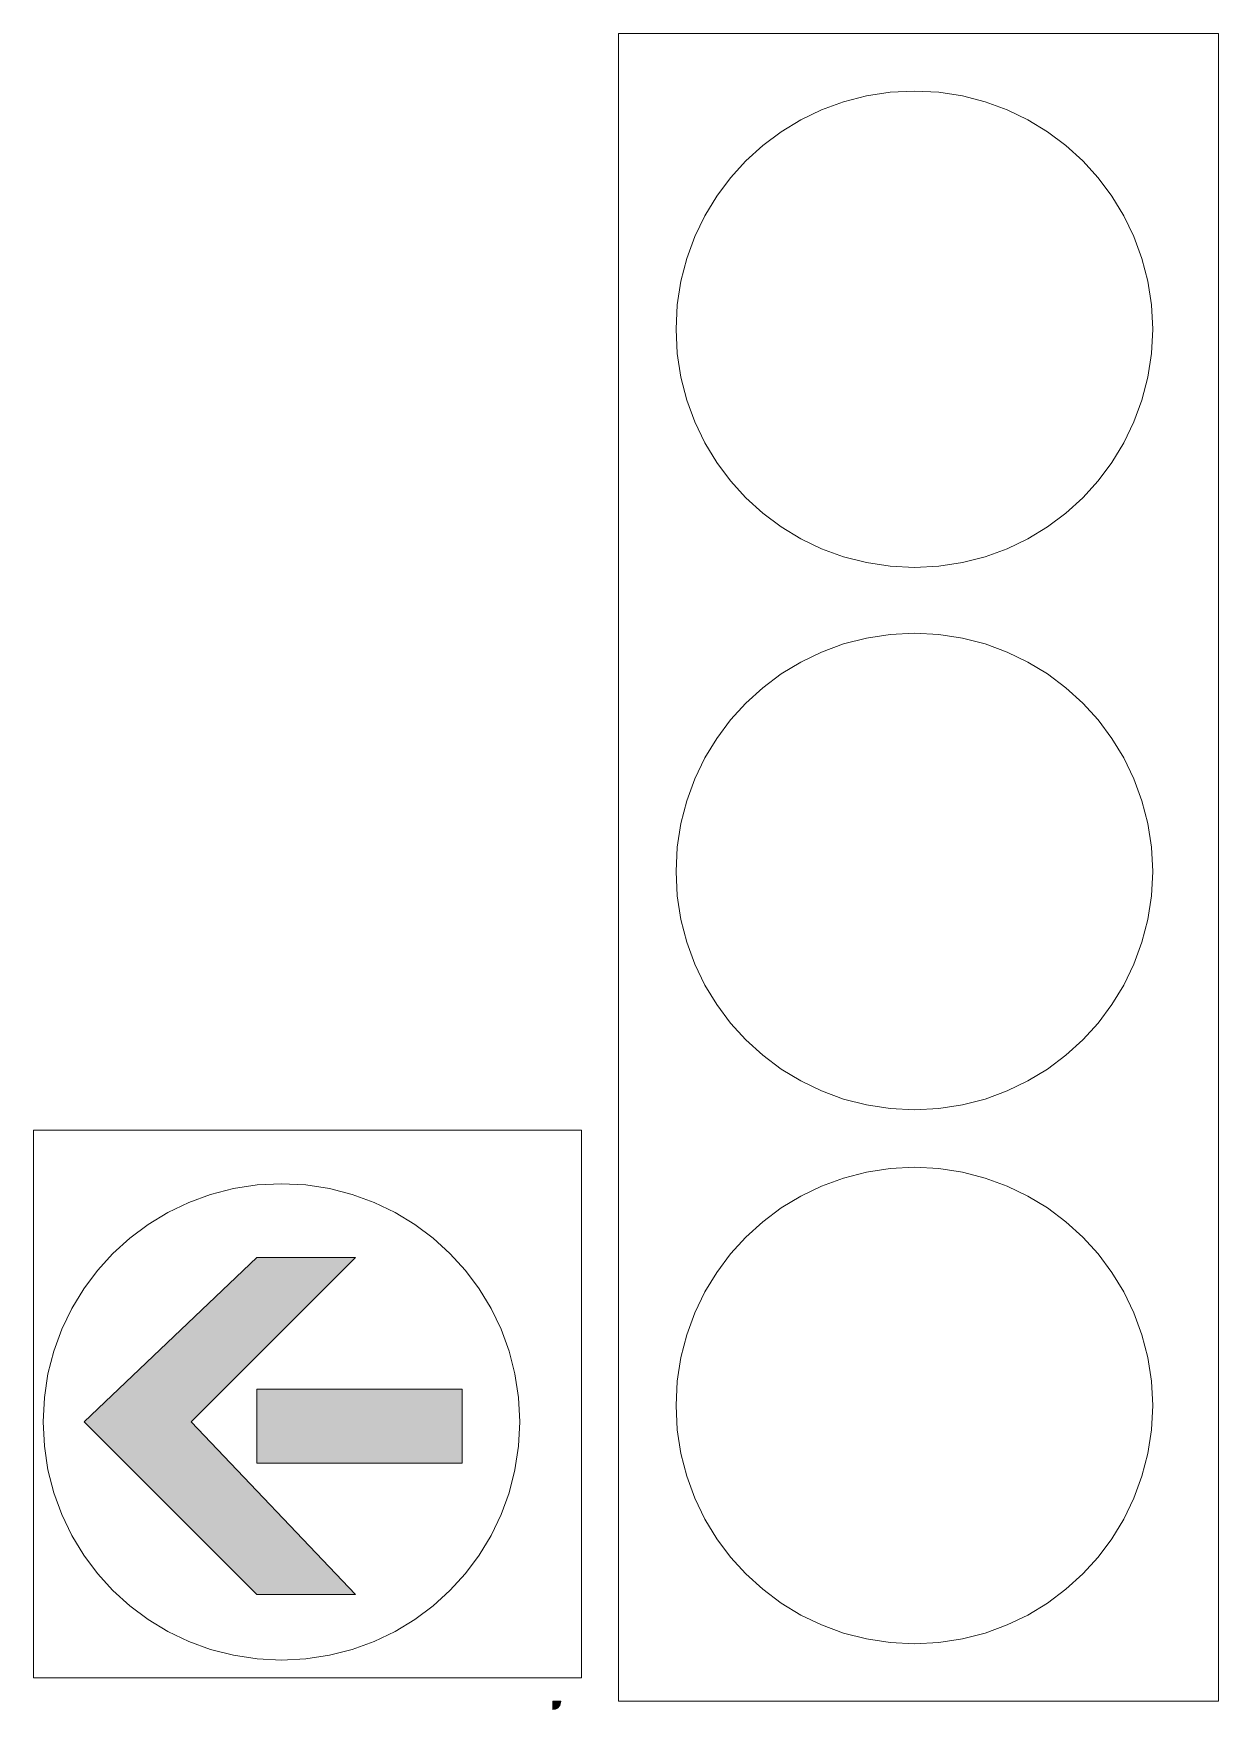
# Model space of a CAD drawing. Header units: metres. Extents: x 192 to 365, y 13 to 258.
import ezdxf

# ---------------------------------------------------------------- set-up
doc = ezdxf.new("R2010")
doc.units = ezdxf.units.M
for name, color, linetype, true_color in [('FILL_BLACK_000000', 7, 'Continuous', 0x000000), ('FILL_LIME_00FF00', 7, 'Continuous', 0x00ff00), ('STROKE_BLACK_000000', 7, 'Continuous', 0x000000)]:
    doc.layers.add(name, color=color, linetype=linetype, true_color=true_color)

msp = doc.modelspace()

# ---------------------------------------------------------------- hatches: boundary and pattern name
at = {"layer": 'FILL_BLACK_000000', "true_color": 0x000000}
h = msp.add_hatch(color=7, dxfattribs=at)
h.dxf.hatch_style = 1
h.paths.add_polyline_path([(268.8, 13.8), (268.44, 13.39), (268.15, 13.25), (267.75, 13.2), (267.75, 14.4), (268.95, 14.4), (268.8, 13.8)])
at = {"layer": 'FILL_LIME_00FF00', "true_color": 0x00ff00}
h = msp.add_hatch(color=7, dxfattribs=at)
h.dxf.hatch_style = 1
h.paths.add_polyline_path([(224.55, 79.2), (238.95, 79.2), (214.95, 55.2), (238.95, 30), (224.55, 30), (199.35, 55.2), (224.55, 79.2)])
h = msp.add_hatch(color=7, dxfattribs=at)
h.dxf.hatch_style = 1
h.paths.add_polyline_path([(224.55, 60), (254.55, 60), (254.55, 49.2), (224.55, 49.2), (224.55, 60)])

# ---------------------------------------------------------------- linework, layer by layer
at = {"layer": 'FILL_BLACK_000000', "lineweight": 0, "true_color": 0x000000}
msp.add_lwpolyline([(268.8, 13.8), (268.44, 13.39), (268.15, 13.25), (267.75, 13.2), (267.75, 14.4), (268.95, 14.4)], close=True, dxfattribs=at)
at = {"layer": 'FILL_LIME_00FF00', "lineweight": 0, "true_color": 0x00ff00}
for points in [[(224.55, 79.2), (238.95, 79.2), (214.95, 55.2), (238.95, 30), (224.55, 30), (199.35, 55.2)], [(224.55, 60), (254.55, 60), (254.55, 49.2), (224.55, 49.2)]]:
    msp.add_lwpolyline(points, close=True, dxfattribs=at)
at = {"layer": 'STROKE_BLACK_000000', "lineweight": 0, "true_color": 0x000000}
for points in [[(277.35, 258), (364.95, 258)], [(277.35, 258), (277.35, 14.4)], [(364.95, 258), (364.95, 14.4)], [(285.75, 214.8), (285.93, 211.25), (286.46, 207.79), (287.32, 204.46), (288.49, 201.26), (289.95, 198.22), (291.7, 195.35), (293.7, 192.67), (295.95, 190.2), (298.42, 187.95), (301.1, 185.95), (303.97, 184.2), (307.01, 182.74), (310.21, 181.57), (313.54, 180.71), (317, 180.18), (320.55, 180), (324.1, 180.18), (327.56, 180.71), (330.89, 181.57), (334.09, 182.74), (337.13, 184.2), (340, 185.95), (342.68, 187.95), (345.15, 190.2), (347.4, 192.67), (349.4, 195.35), (351.15, 198.22), (352.61, 201.26), (353.78, 204.46), (354.64, 207.79), (355.17, 211.25), (355.35, 214.8), (355.17, 218.35), (354.64, 221.81), (353.78, 225.14), (352.61, 228.34), (351.15, 231.38), (349.4, 234.25), (347.4, 236.93), (345.15, 239.4), (342.68, 241.65), (340, 243.65), (337.13, 245.4), (334.09, 246.86), (330.89, 248.03), (327.56, 248.89), (324.1, 249.42), (320.55, 249.6), (317, 249.42), (313.54, 248.89), (310.21, 248.03), (307.01, 246.86), (303.97, 245.4), (301.1, 243.65), (298.42, 241.65), (295.95, 239.4), (293.7, 236.93), (291.7, 234.25), (289.95, 231.38), (288.49, 228.34), (287.32, 225.14), (286.46, 221.81), (285.93, 218.35), (285.75, 214.8)], [(285.75, 135.6), (285.93, 132.05), (286.46, 128.59), (287.32, 125.26), (288.49, 122.06), (289.95, 119.02), (291.7, 116.15), (293.7, 113.47), (295.95, 111), (298.42, 108.75), (301.1, 106.75), (303.97, 105), (307.01, 103.54), (310.21, 102.37), (313.54, 101.51), (317, 100.98), (320.55, 100.8), (324.1, 100.98), (327.56, 101.51), (330.89, 102.37), (334.09, 103.54), (337.13, 105), (340, 106.75), (342.68, 108.75), (345.15, 111), (347.4, 113.47), (349.4, 116.15), (351.15, 119.02), (352.61, 122.06), (353.78, 125.26), (354.64, 128.59), (355.17, 132.05), (355.35, 135.6), (355.17, 139.15), (354.64, 142.61), (353.78, 145.94), (352.61, 149.14), (351.15, 152.18), (349.4, 155.05), (347.4, 157.73), (345.15, 160.2), (342.68, 162.45), (340, 164.45), (337.13, 166.2), (334.09, 167.66), (330.89, 168.83), (327.56, 169.69), (324.1, 170.22), (320.55, 170.4), (317, 170.22), (313.54, 169.69), (310.21, 168.83), (307.01, 167.66), (303.97, 166.2), (301.1, 164.45), (298.42, 162.45), (295.95, 160.2), (293.7, 157.73), (291.7, 155.05), (289.95, 152.18), (288.49, 149.14), (287.32, 145.94), (286.46, 142.61), (285.93, 139.15), (285.75, 135.6)], [(191.95, 97.84), (271.95, 97.84)], [(191.95, 97.84), (191.95, 17.84)], [(271.95, 97.84), (271.95, 17.84)], [(285.75, 57.6), (285.93, 54.05), (286.46, 50.59), (287.32, 47.26), (288.49, 44.06), (289.95, 41.02), (291.7, 38.15), (293.7, 35.47), (295.95, 33), (298.42, 30.75), (301.1, 28.75), (303.97, 27), (307.01, 25.54), (310.21, 24.37), (313.54, 23.51), (317, 22.98), (320.55, 22.8), (324.1, 22.98), (327.56, 23.51), (330.89, 24.37), (334.09, 25.54), (337.13, 27), (340, 28.75), (342.68, 30.75), (345.15, 33), (347.4, 35.47), (349.4, 38.15), (351.15, 41.02), (352.61, 44.06), (353.78, 47.26), (354.64, 50.59), (355.17, 54.05), (355.35, 57.6), (355.17, 61.15), (354.64, 64.61), (353.78, 67.94), (352.61, 71.14), (351.15, 74.18), (349.4, 77.05), (347.4, 79.73), (345.15, 82.2), (342.68, 84.45), (340, 86.45), (337.13, 88.2), (334.09, 89.66), (330.89, 90.83), (327.56, 91.69), (324.1, 92.22), (320.55, 92.4), (317, 92.22), (313.54, 91.69), (310.21, 90.83), (307.01, 89.66), (303.97, 88.2), (301.1, 86.45), (298.42, 84.45), (295.95, 82.2), (293.7, 79.73), (291.7, 77.05), (289.95, 74.18), (288.49, 71.14), (287.32, 67.94), (286.46, 64.61), (285.93, 61.15), (285.75, 57.6)], [(262.95, 55.2), (262.77, 58.75), (262.24, 62.21), (261.38, 65.54), (260.21, 68.74), (258.75, 71.78), (257, 74.65), (255, 77.33), (252.75, 79.8), (250.28, 82.05), (247.6, 84.05), (244.73, 85.8), (241.69, 87.26), (238.49, 88.43), (235.16, 89.29), (231.7, 89.82), (228.15, 90), (224.6, 89.82), (221.14, 89.29), (217.81, 88.43), (214.61, 87.26), (211.57, 85.8), (208.7, 84.05), (206.02, 82.05), (203.55, 79.8), (201.3, 77.33), (199.3, 74.65), (197.55, 71.78), (196.09, 68.74), (194.92, 65.54), (194.06, 62.21), (193.53, 58.75), (193.35, 55.2), (193.53, 51.65), (194.06, 48.19), (194.92, 44.86), (196.09, 41.66), (197.55, 38.62), (199.3, 35.75), (201.3, 33.07), (203.55, 30.6), (206.02, 28.35), (208.7, 26.35), (211.57, 24.6), (214.61, 23.14), (217.81, 21.97), (221.14, 21.11), (224.6, 20.58), (228.15, 20.4), (231.7, 20.58), (235.16, 21.11), (238.49, 21.97), (241.69, 23.14), (244.73, 24.6), (247.6, 26.35), (250.28, 28.35), (252.75, 30.6), (255, 33.07), (257, 35.75), (258.75, 38.62), (260.21, 41.66), (261.38, 44.86), (262.24, 48.19), (262.77, 51.65), (262.95, 55.2)], [(191.95, 17.84), (271.95, 17.84)], [(277.35, 14.4), (364.95, 14.4)]]:
    msp.add_lwpolyline(points, dxfattribs=at)

doc.saveas('drawing.dxf')
